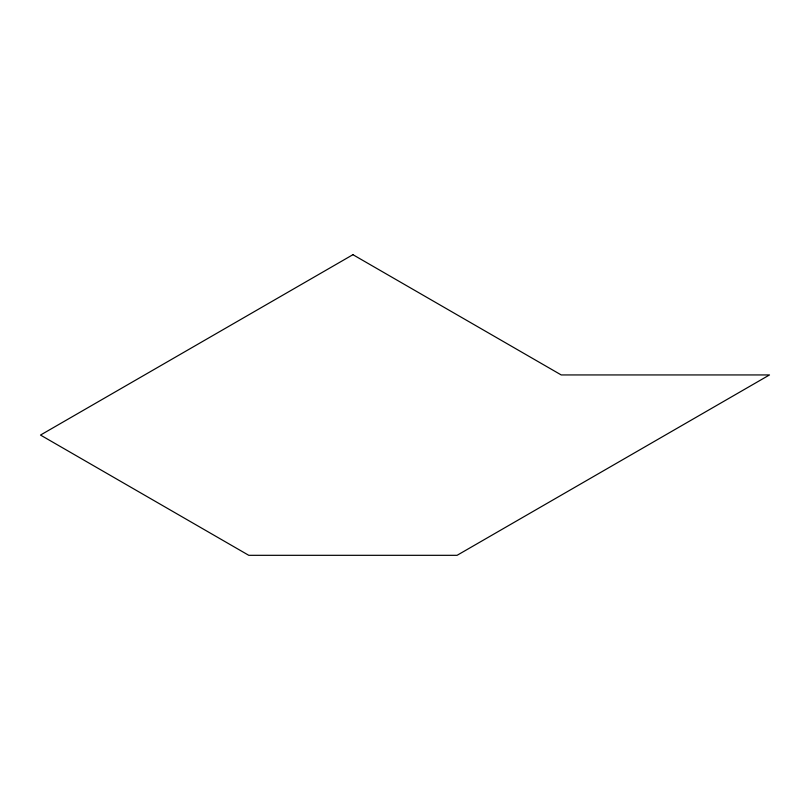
<?xml version="1.0" encoding="UTF-8"?>
<svg xmlns="http://www.w3.org/2000/svg" width="810" height="810" viewBox="0 0 810 810"><rect width="100%" height="100%" fill="white"/><g stroke="black" fill="none" stroke-linecap="round" stroke-linejoin="round"><path stroke-width="1.21" d="M352.927 254.684L40.5 435.061L248.781 555.316L457.073 555.316L769.5 374.939L561.219 374.939L352.927 254.684"/></g></svg>
